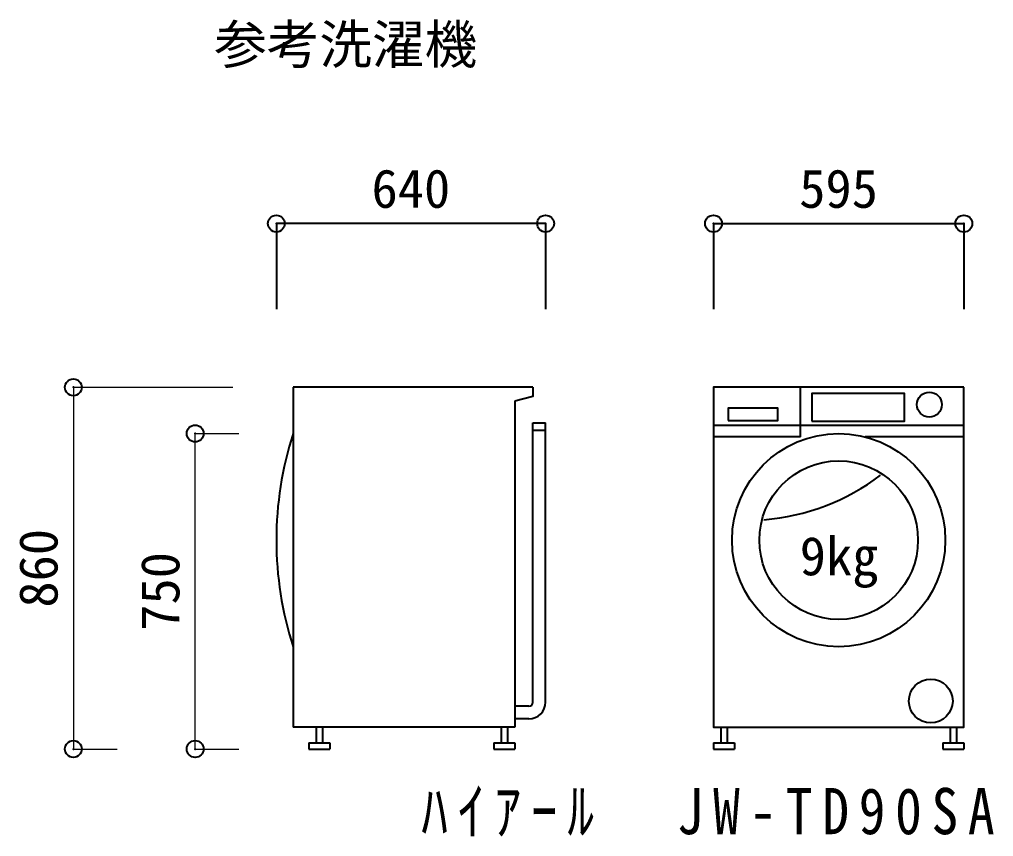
# Model space of a CAD drawing. Units: millimetres at full size, sheet at 1:50. Extents: x -31113 to 29332, y -20209 to 31249.
# Drawn here: x -23016 to -20701, y -6205 to -4262 of the extents above; entities that cross this region are included whole.
import ezdxf
from ezdxf.enums import TextEntityAlignment as Align

# ---------------------------------------------------------------- set-up
doc = ezdxf.new("R2010")
doc.units = ezdxf.units.MM
doc.header["$LTSCALE"] = 50
doc.header["$PDMODE"] = 32
doc.header["$PDSIZE"] = 40
doc.layers.add('B-A_文字', color=7, linetype='Continuous', lineweight=25)
doc.layers.add('B-F_寸法・方位', color=7, linetype='Continuous', lineweight=25)
doc.styles.add('ＭＳ ゴシック', font='')
doc.styles.get('ＭＳ ゴシック').set_extended_font_data('MS Gothic')

msp = doc.modelspace()

# ---------------------------------------------------------------- linework, layer by layer
at = {"layer": 'B-A_文字', "color": 4, "lineweight": 9}
for p, q in [((-22887.66, -5136.72), (-22887.66, -5996.72)), ((-22887.66, -5136.72), (-22508.57, -5136.72)), ((-22598.08, -5996.72), (-22598.08, -5246.72)), ((-22598.08, -5246.72), (-22494.06, -5246.72)), ((-22887.66, -5996.72), (-22783.41, -5996.72)), ((-22598.08, -5996.72), (-22494.06, -5996.72))]:
    msp.add_line(p, q, dxfattribs=at)
at = {"layer": 'B-A_文字'}
for p in [(-22887.66, -5136.72), (-22598.08, -5246.72), (-22887.66, -5996.72), (-22598.08, -5996.72)]:
    msp.add_point(p, dxfattribs=at)
at = {"layer": 'B-F_寸法・方位'}
for p, q in [((-21765.2, -4747.46), (-22405.2, -4747.46)), ((-22405.2, -4747.46), (-22405.2, -4951)), ((-21765.2, -4747.46), (-21765.2, -4951)), ((-21366.18, -4747.46), (-20771.18, -4747.46)), ((-21366.18, -4747.46), (-21366.18, -4951)), ((-20771.18, -4747.46), (-20771.18, -4951)), ((-22365.2, -5136.72), (-22365.2, -5944.72)), ((-21795.2, -5136.72), (-22365.2, -5136.72)), ((-21159.18, -5254.63), (-21159.18, -5136.72)), ((-21838.2, -5169.77), (-21838.2, -5944.72)), ((-21795.2, -5220.92), (-21765.2, -5220.92)), ((-21795.2, -5885.06), (-21795.2, -5220.92)), ((-21765.2, -5885.06), (-21765.2, -5220.92)), ((-21366.18, -5227.01), (-20771.18, -5227.01)), ((-21795.2, -5238.7), (-21765.2, -5238.7)), ((-21159.18, -5254.63), (-21366.18, -5254.63)), ((-20771.18, -5254.63), (-21005.86, -5254.63)), ((-21805.2, -5895.06), (-21838.2, -5895.06)), ((-21805.2, -5925.06), (-21838.2, -5925.06)), ((-21838.2, -5944.72), (-22365.2, -5944.72)), ((-22310.66, -5944.72), (-22310.66, -5981.72)), ((-22295.66, -5944.72), (-22295.66, -5981.72)), ((-21870.7, -5944.72), (-21870.7, -5981.72)), ((-21855.7, -5944.72), (-21855.7, -5981.72)), ((-21348.68, -5944.72), (-21348.68, -5981.72)), ((-21333.68, -5944.72), (-21333.68, -5981.72)), ((-20803.68, -5944.72), (-20803.68, -5981.72)), ((-20788.68, -5944.72), (-20788.68, -5981.72)), ((-22328.16, -5981.72), (-22328.16, -5996.72)), ((-22328.16, -5981.72), (-22278.16, -5981.72)), ((-22278.16, -5981.72), (-22278.16, -5996.72)), ((-21888.2, -5981.72), (-21888.2, -5996.72)), ((-21888.2, -5981.72), (-21838.2, -5981.72)), ((-21838.2, -5981.72), (-21838.2, -5996.72)), ((-21366.18, -5981.72), (-21366.18, -5996.72)), ((-21366.18, -5981.72), (-21316.18, -5981.72)), ((-21316.18, -5981.72), (-21316.18, -5996.72)), ((-20821.18, -5981.72), (-20821.18, -5996.72)), ((-20821.18, -5981.72), (-20771.18, -5981.72)), ((-20771.18, -5981.72), (-20771.18, -5996.72)), ((-22328.16, -5996.72), (-22278.16, -5996.72)), ((-21888.2, -5996.72), (-21838.2, -5996.72)), ((-21366.18, -5996.72), (-21316.18, -5996.72)), ((-20821.18, -5996.72), (-20771.18, -5996.72))]:
    msp.add_line(p, q, dxfattribs=at)
msp.add_lwpolyline([(-21795.2, -5136.72), (-21795.2, -5158.25), (-21838.2, -5169.77)], dxfattribs=at)
for points in [[(-20771.18, -5136.72), (-21366.18, -5136.72), (-21366.18, -5944.72), (-20771.18, -5944.72)], [(-21132.25, -5217.16), (-20912.16, -5217.16), (-20912.16, -5151.46), (-21132.25, -5151.46)], [(-21331.64, -5215.51), (-21213.38, -5215.51), (-21213.38, -5185.95), (-21331.64, -5185.95)]]:
    msp.add_lwpolyline(points, close=True, dxfattribs=at)
for centre, radius in [((-20853.04, -5177.74), 29.61), ((-21068.68, -5500.16), 253.44), ((-21068.68, -5500.16), 188.42), ((-20849.68, -5882.66), 52.06)]:
    msp.add_circle(centre, radius, dxfattribs=at)
for centre, radius, start, end in [((-21582.3, -5500.16), 822.9, 162.06223, 197.93777), ((-21287.48, -4927.61), 525.55, 274.49342, 307.26016), ((-21805.2, -5885.06), 10, 270, 0), ((-21805.2, -5885.06), 40, 270, 0)]:
    msp.add_arc(centre, radius, start, end, dxfattribs=at)
for p in [(-22405.2, -4747.46), (-21765.2, -4747.46), (-21366.18, -4747.46), (-20771.18, -4747.46)]:
    msp.add_point(p, dxfattribs=at)

# ---------------------------------------------------------------- texts
at = {"layer": 'B-A_文字', "style": 'ＭＳ ゴシック'}
for s, p in [('860', (-22897.66, -5660.47)), ('750', (-22608.08, -5715.47))]:
    msp.add_text(s, height=91.64, rotation=90, dxfattribs=at).set_placement(p, align=Align.BOTTOM_LEFT)
at = {"layer": 'B-F_寸法・方位', "style": 'ＭＳ ゴシック'}
for s, p in [('参考洗濯機', (-22552.81, -4394.64)), ('640', (-22178.95, -4737.46)), ('595', (-21162.43, -4737.46)), ('9kg', (-21161.26, -5611.2))]:
    msp.add_text(s, height=91.64, dxfattribs=at).set_placement(p, align=Align.BOTTOM_LEFT)
at = {"layer": 'B-F_寸法・方位', "insert": (-22060.67, -6204.79), "char_height": 110, "attachment_point": 7, "style": 'ＭＳ ゴシック'}
msp.add_mtext('\\T1.36;\\W0.85;ﾊｲｱｰﾙ\u3000JW-TD90SA', dxfattribs=at)

doc.saveas('drawing.dxf')
